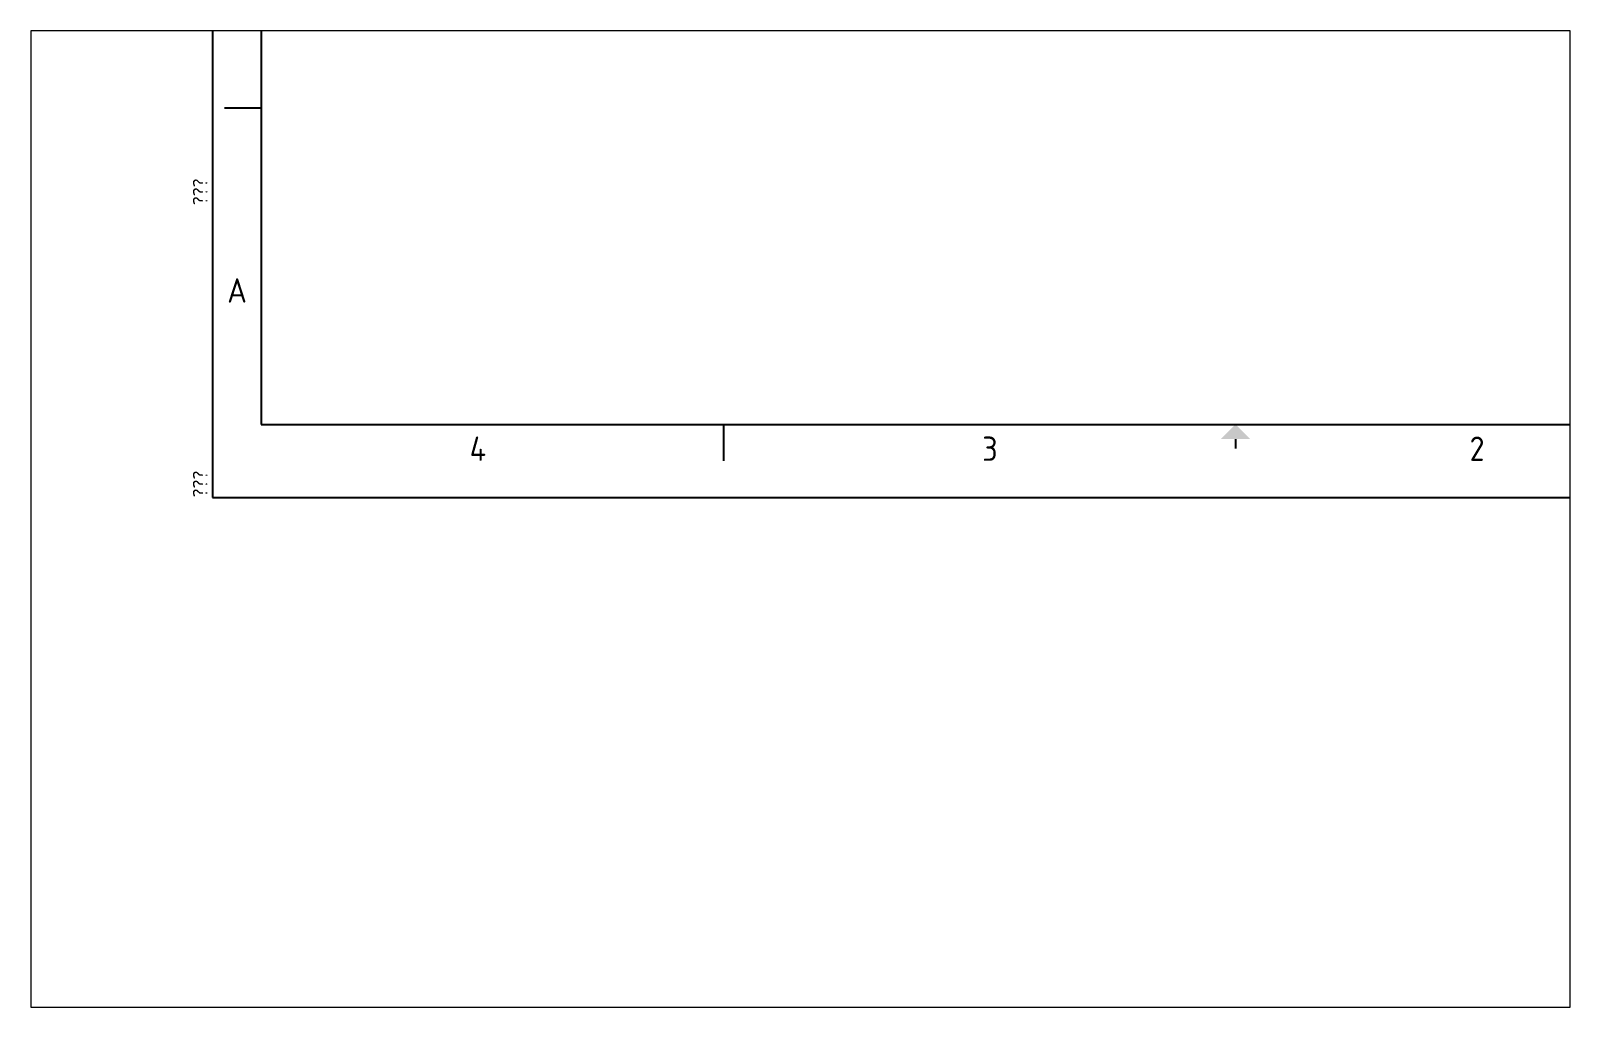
# Paper-space layout 'Sheet1' of a CAD drawing. Header units: millimetres. Extents: x 40 to 364, y 26 to 231.
# The model-space entities are those that its viewports show. They can reach past a viewport. Long polylines and large blocks are cut down to what shows.
import ezdxf
from ezdxf.enums import TextEntityAlignment as Align

# ---------------------------------------------------------------- set-up
doc = ezdxf.new("R2010")
doc.units = ezdxf.units.MM
doc.linetypes.add('CENTER', pattern=[50.8, 31.75, -6.35, 6.35, -6.35])
doc.layers.add('ATTRIBUTE', color=7, linetype='Continuous')
doc.layers.add('FRAME', color=7, linetype='Continuous')
doc.styles.add('ISO', font='ISO.SHX')

# ---------------------------------------------------------------- blocks, each defined once
blk = doc.blocks.new('TITLE BLOCK')
at = {"layer": 'ATTRIBUTE', "color": 0, "style": 'ISO', "flags": 8}
for tag, p in [('FILENAME', (-0.05, 6)), ('REVDATE', (-0.05, 3)), ('USER', (-0.05, 0))]:
    blk.add_attdef(tag, p, '', height=0.15, rotation=90, dxfattribs=at)
blk = doc.blocks.new('ANSI_C')
at = {"layer": 'FRAME'}
for p, q in [((0, 16), (0, 0)), ((0.5, 15.25), (0.5, 0.75)), ((0.125, 4), (0.5, 4)), ((0.5, 0.75), (20.5, 0.75)), ((5.25, 0.375), (5.25, 0.75)), ((0, 0), (21, 0))]:
    blk.add_line(p, q, dxfattribs=at)
at = {"layer": 'FRAME', "const_width": 0.02}
blk.add_lwpolyline([(10.5, 0.5), (10.5, 0.6)], dxfattribs=at)
at = {"layer": 'FRAME'}
blk.add_solid([(10.35, 0.6), (10.65, 0.6), (10.5, 0.75)], dxfattribs=at)
at = {"linetype": 'Continuous'}
ref = blk.add_blockref('TITLE BLOCK', (0, 0), dxfattribs=at)
ref.add_attrib('USER', '???', (-0.05, 0), dxfattribs={"layer": 'ATTRIBUTE', "color": 0, "height": 0.15, "rotation": 90, "style": 'ISO'})
ref.add_attrib('REVDATE', '???', (-0.05, 3), dxfattribs={"layer": 'ATTRIBUTE', "color": 0, "height": 0.15, "rotation": 90, "style": 'ISO'})
at = {"layer": 'FRAME', "style": 'ISO'}
for s, p in [('A', (0.2534, 2.125)), ('4', (2.7246, 0.5)), ('3', (7.9798, 0.5)), ('2', (12.9785, 0.5))]:
    blk.add_text(s, height=0.25, dxfattribs=at).set_placement(p, align=Align.MIDDLE_CENTER)

msp = doc.modelspace()

# ---------------------------------------------------------------- linework, layer by layer
at = {"linetype": 'CENTER'}
msp.add_line((250, 0), (350, 0), dxfattribs=at)

# ---------------------------------------------------------------- block references
at = {"xscale": 25.4, "yscale": 25.4, "zscale": 25.4}
msp.add_blockref('ANSI_C', (0, 0), dxfattribs=at)

psp = doc.layouts.new('Sheet1')

# ---------------------------------------------------------------- viewports
at = {"layer": '0'}
psp.add_viewport(center=(202.5, 128.5), size=(324, 205.6), view_center_point=(153.298, -5.625), view_height=254.63491, dxfattribs=at)

doc.saveas('drawing.dxf')
